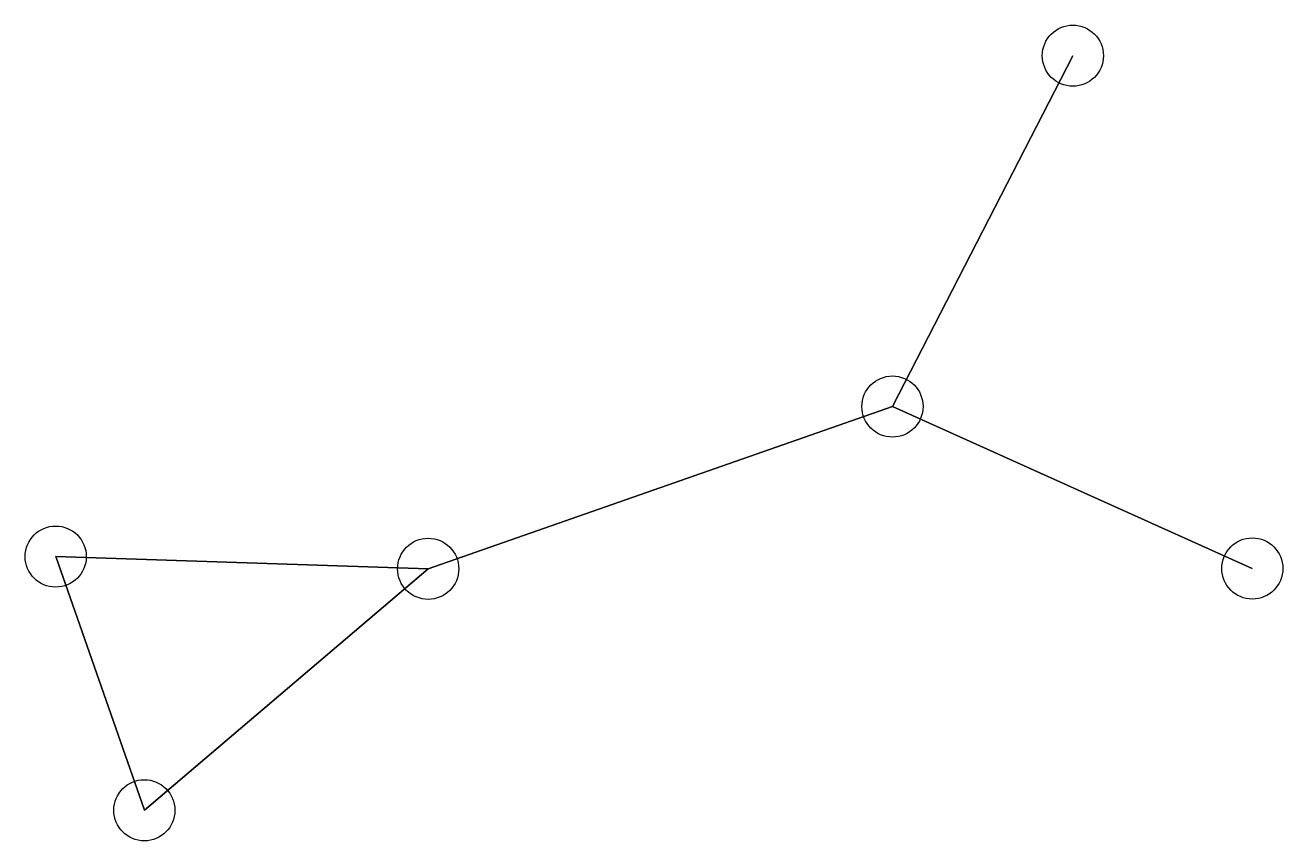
# Model space of a CAD drawing. Header units: metres. Extents: x -1.01 to 1.05, y -0.57 to 0.77.
import ezdxf

# ---------------------------------------------------------------- set-up
doc = ezdxf.new("R2010")
doc.units = ezdxf.units.M

msp = doc.modelspace()

# ---------------------------------------------------------------- linework, layer by layer
at = {"layer": 'Edges'}
for p, q in [((0.4114, 0.1437), (0.7065, 0.7176)), ((0.7065, 0.7176), (0.4114, 0.1437)), ((-0.3481, -0.1217), (0.4114, 0.1437)), ((0.4114, 0.1437), (-0.3481, -0.1217)), ((0.4114, 0.1437), (1, -0.1212)), ((1, -0.1212), (0.4114, 0.1437)), ((-0.9574, -0.1017), (-0.8124, -0.5167)), ((-0.9574, -0.1017), (-0.3481, -0.1217)), ((-0.8124, -0.5167), (-0.9574, -0.1017)), ((-0.3481, -0.1217), (-0.9574, -0.1017)), ((-0.8124, -0.5167), (-0.3481, -0.1217)), ((-0.3481, -0.1217), (-0.8124, -0.5167))]:
    msp.add_line(p, q, dxfattribs=at)
at = {"layer": 'Nodes'}
for centre in [(0.7065, 0.7176), (0.4114, 0.1437), (-0.9574, -0.1017), (-0.3481, -0.1217), (1, -0.1212), (-0.8124, -0.5167)]:
    msp.add_circle(centre, 0.05, dxfattribs=at)

doc.saveas('drawing.dxf')
